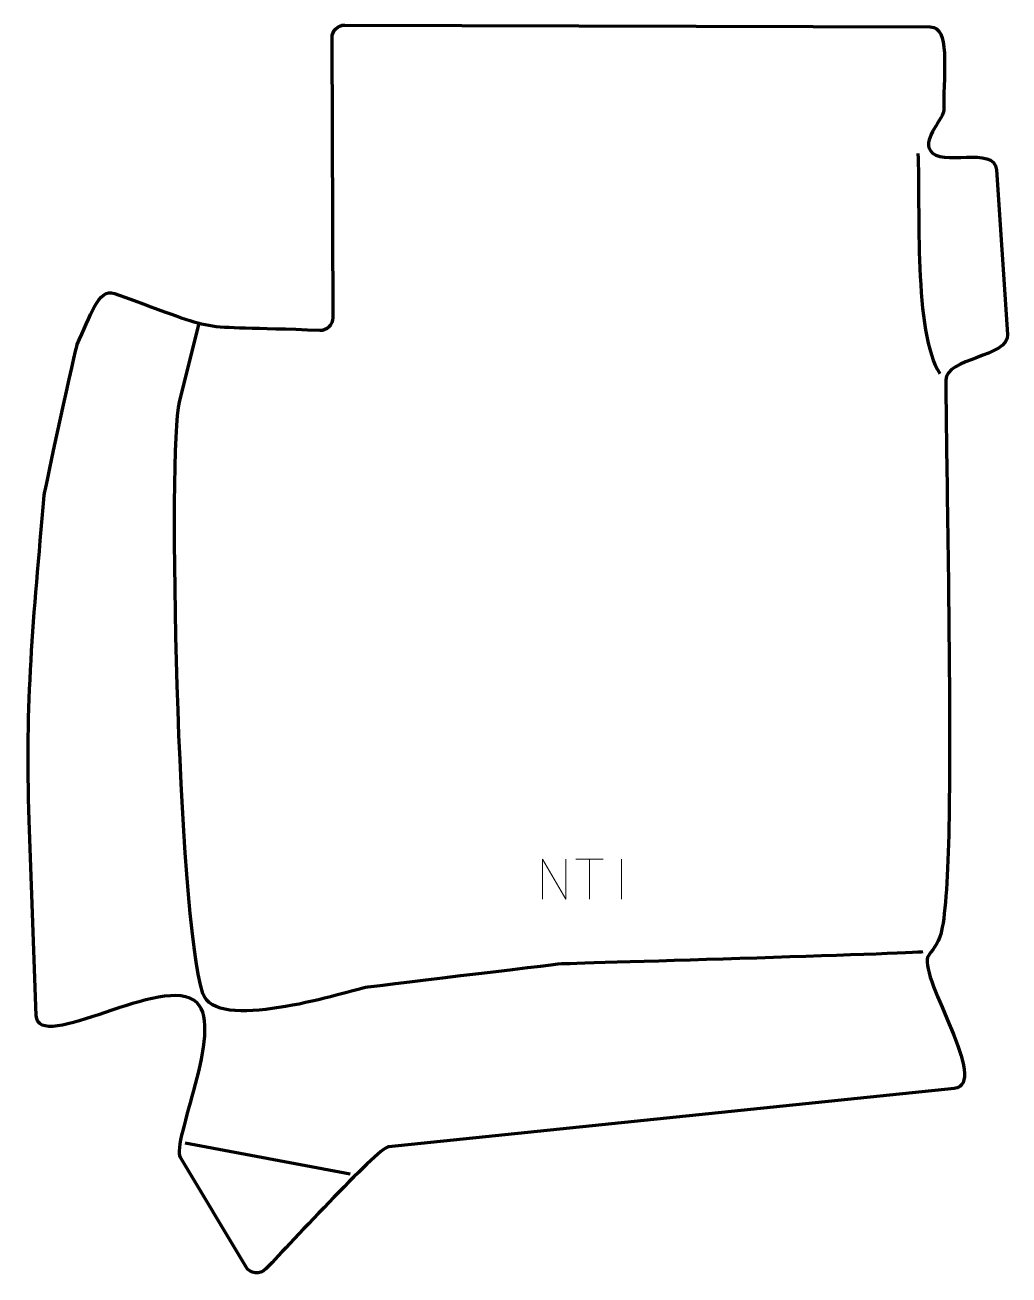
# Model space of a CAD drawing. Header units: millimetres. Extents: x -309 to 306, y -402 to 380.
import ezdxf

# ---------------------------------------------------------------- set-up
doc = ezdxf.new("R2010")
doc.units = ezdxf.units.MM
doc.header["$MEASUREMENT"] = 0
for name, color, linetype in [('layer 1', 7, 'Continuous'), ('layer 2', 7, 'Continuous'), ('layer 3', 7, 'Continuous')]:
    doc.layers.add(name, color=color, linetype=linetype)

msp = doc.modelspace()

# ---------------------------------------------------------------- linework, layer by layer
at = {"layer": 'layer 1', "color": 250, "lineweight": 9}
msp.add_open_spline([(14.4164, -166.7807), (14.4164, -166.7807), (14.4164, -141.8272), (14.4164, -141.8272), (14.4164, -141.8272), (14.4164, -141.8272), (29.0712, -166.7807), (29.0712, -166.7807), (29.0712, -166.7807), (29.0712, -166.7807), (29.0712, -141.8272), (29.0712, -141.8272)], degree=3, knots=[0, 0, 0, 0, 0.25, 0.25, 0.25, 0.25, 0.5, 0.5, 0.5, 0.5, 1, 1, 1, 1], dxfattribs=at)
for points in [[(35.4734, -141.8546), (35.4734, -141.8546), (52.4606, -141.8546), (52.4606, -141.8546)], [(43.9672, -166.7846), (43.9672, -166.7846), (43.9672, -141.8311), (43.9672, -141.8311)], [(63.967, -141.8208), (63.967, -141.8208), (63.967, -166.7949), (63.967, -166.7949)]]:
    msp.add_open_spline(points, degree=3, dxfattribs=at)
at = {"layer": 'layer 2', "color": 230, "lineweight": 200}
msp.add_open_spline([(257.191, 378.9595), (257.191, 378.9595), (-109.1405, 380.1512), (-109.1405, 380.1512), (-109.1405, 380.1512), (-113.6069, 380.1657), (-117.1832, 376.5874), (-117.1664, 372.121), (-117.1664, 372.121), (-117.1664, 372.121), (-116.5085, 197.2398), (-116.5085, 197.2398), (-116.5085, 197.2398), (-116.4912, 192.6558), (-120.2532, 189.03), (-124.8334, 189.2163), (-124.8334, 189.2163), (-211.5591, 192.7435), (-180.5953, 186.161), (-253.4016, 212.2095), (-253.4016, 212.2095), (-263.5898, 215.8546), (-268.3694, 197.5868), (-276.679, 180.2614), (-276.679, 180.2614), (-277.1487, 179.2822), (-297.0213, 89.2573), (-297.3289, 85.7016), (-297.3289, 85.7016), (-304.0604, 7.8993), (-309.329, -43.6877), (-306.6754, -117.5845), (-306.6754, -117.5845), (-306.6754, -117.5845), (-302.2918, -239.4851), (-302.2918, -239.4851), (-302.2918, -239.4851), (-301.3915, -264.5233), (-221.6628, -212.2565), (-201.7193, -231.5182), (-201.7193, -231.5182), (-184.3646, -248.2796), (-217.8827, -318.5774), (-211.9464, -328.5084), (-211.9464, -328.5084), (-211.9464, -328.5084), (-171.189, -396.691), (-171.189, -396.691), (-171.189, -396.691), (-168.4778, -401.2266), (-162.2621, -401.9499), (-158.5817, -398.1581), (-158.5817, -398.1581), (-149.0939, -388.3828), (-88.6096, -322.3917), (-81.7526, -321.6841), (-81.7526, -321.6841), (-81.7526, -321.6841), (272.0746, -285.169), (272.0746, -285.169), (272.0746, -285.169), (294.7754, -282.8263), (250.666, -216.8004), (255.5116, -203.0614), (255.5116, -203.0614), (256.3095, -200.7985), (260.6756, -197.3465), (263.1705, -190.3491), (263.1705, -190.3491), (269.1448, -173.5934), (269.5719, -104.6026), (269.1081, -31.5632), (269.1081, -31.5632), (268.6117, 46.6034), (266.9945, 129.4155), (266.8747, 158.0514), (266.8747, 158.0514), (266.8172, 171.7474), (306.4469, 172.4197), (305.4975, 186.4988), (305.4975, 186.4988), (305.4975, 186.4988), (298.552, 289.4917), (298.552, 289.4917), (298.552, 289.4917), (297.4886, 305.2613), (263.3618, 290.8503), (257.0184, 301.8444), (257.0184, 301.8444), (252.4316, 309.7939), (265.7928, 320.6579), (265.6991, 328.1881), (265.6991, 328.1881), (265.3907, 352.9387), (269.6416, 378.9191), (257.191, 378.9595)], degree=3, knots=[0, 0, 0, 0, 0.04, 0.04, 0.04, 0.04, 0.08, 0.08, 0.08, 0.08, 0.12, 0.12, 0.12, 0.12, 0.16, 0.16, 0.16, 0.16, 0.2, 0.2, 0.2, 0.2, 0.24, 0.24, 0.24, 0.24, 0.28, 0.28, 0.28, 0.28, 0.32, 0.32, 0.32, 0.32, 0.36, 0.36, 0.36, 0.36, 0.4, 0.4, 0.4, 0.4, 0.44, 0.44, 0.44, 0.44, 0.48, 0.48, 0.48, 0.48, 0.52, 0.52, 0.52, 0.52, 0.56, 0.56, 0.56, 0.56, 0.6, 0.6, 0.6, 0.6, 0.64, 0.64, 0.64, 0.64, 0.68, 0.68, 0.68, 0.68, 0.72, 0.72, 0.72, 0.72, 0.76, 0.76, 0.76, 0.76, 0.8, 0.8, 0.8, 0.8, 0.84, 0.84, 0.84, 0.84, 0.88, 0.88, 0.88, 0.88, 0.92, 0.92, 0.92, 0.92, 1, 1, 1, 1], dxfattribs=at)
at = {"layer": 'layer 3', "color": 142, "lineweight": 200}
for points in [[(249.4848, 299.8516), (250.9534, 266.7517), (246.586, 186.8391), (263.184, 162.0594)], [(-105.8279, -338.76), (-105.8279, -338.76), (-209.1496, -319.5289), (-209.1496, -319.5289)]]:
    msp.add_open_spline(points, degree=3, dxfattribs=at)
msp.add_open_spline([(252.5034, -199.7482), (248.7672, -200.8766), (26.3781, -207.3169), (26.3781, -207.3169), (26.3781, -207.3169), (21.3067, -207.6939), (-96.1849, -222.0895), (-96.1922, -222.0913), (-96.1922, -222.0913), (-113.1184, -226.1173), (-189.935, -250.4132), (-198.0001, -225.7486), (-198.0001, -225.7486), (-214.0429, -176.69), (-219.8671, 115.7544), (-212.7121, 144.1852), (-212.7121, 144.1852), (-212.7121, 144.1852), (-200.2959, 193.5209), (-200.2959, 193.5209)], degree=3, knots=[0, 0, 0, 0, 0.16666667, 0.16666667, 0.16666667, 0.16666667, 0.33333333, 0.33333333, 0.33333333, 0.33333333, 0.5, 0.5, 0.5, 0.5, 0.66666667, 0.66666667, 0.66666667, 0.66666667, 1, 1, 1, 1], dxfattribs=at)

doc.saveas('drawing.dxf')
